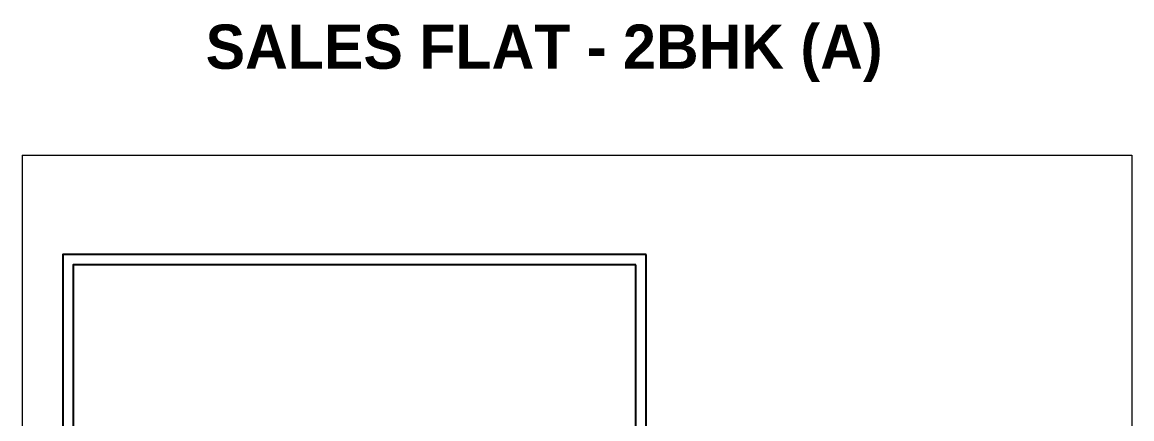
# Model space of a CAD drawing. Header units: metres. Extents: x 494 to 1845, y -666 to 1061.
# Drawn here: x 1778.69 to 1805.92, y 302.89 to 312.62 of the extents above; entities that cross this region are included whole.
import ezdxf

# ---------------------------------------------------------------- set-up
doc = ezdxf.new("R2010")
doc.units = ezdxf.units.M
doc.header["$MEASUREMENT"] = 0
doc.linetypes.add('1', pattern=[0])
doc.layers.add('DIMENSION', color=8, linetype='Continuous', lineweight=5)
doc.layers.add('SHEET', color=7, linetype='Continuous')
doc.layers.add('VDA-TEXT', color=250, linetype='1')
doc.styles.get("Standard").update_dxf_attribs({"font": 'arial.ttf'})

msp = doc.modelspace()

# ---------------------------------------------------------------- linework, layer by layer
at = {"layer": 'DIMENSION', "color": 6}
for p, q in [((1778.6918, 309.3611), (1778.6918, 165.2476)), ((1778.6918, 309.3611), (1805.9172, 309.3611)), ((1805.9172, 309.3611), (1805.9172, 165.2476))]:
    msp.add_line(p, q, dxfattribs=at)
at = {"layer": 'SHEET'}
for points in [[(1794.0002, 306.925), (1779.6918, 306.925), (1779.6918, 286.6889), (1794.0002, 286.6889)], [(1793.746, 306.6709), (1779.946, 306.6709), (1779.946, 286.9431), (1793.746, 286.9431)]]:
    msp.add_lwpolyline(points, close=True, dxfattribs=at)

# ---------------------------------------------------------------- texts
at = {"layer": 'VDA-TEXT', "insert": (1783.1932, 312.5643), "char_height": 1.085342, "width": 48.613576, "attachment_point": 1}
msp.add_mtext('{\\fCentury Gothic|b1|i0|c0|p34;SALES FLAT - 2BHK (A)}', dxfattribs=at)

doc.saveas('drawing.dxf')
